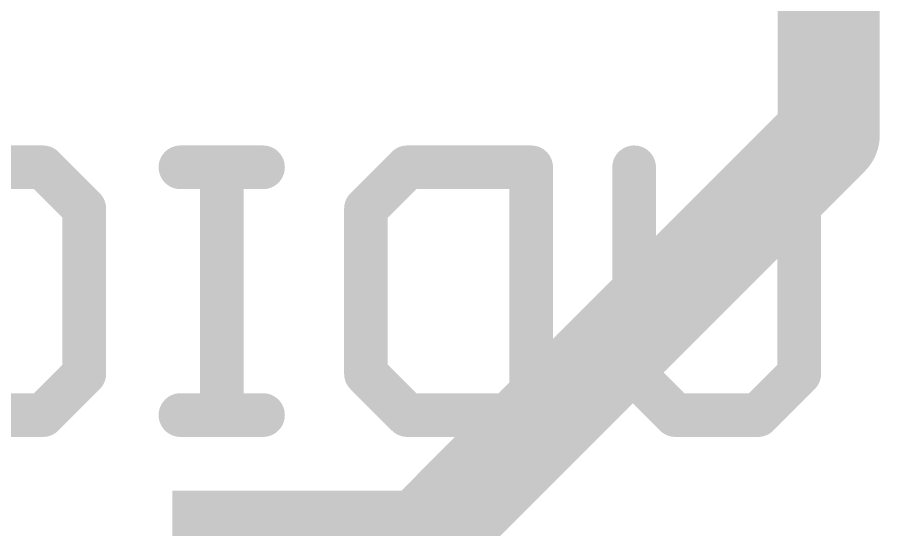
# Model space of a CAD drawing. Extents: x -19.1 to 20.4, y -11.4 to 20.4.
# Drawn here: x 6.578 to 9.588, y 7.931 to 9.719 of the extents above; entities that cross this region are included whole.
import ezdxf

# ---------------------------------------------------------------- set-up
doc = ezdxf.new("R2010")
doc.units = 0
doc.layers.add('1', color=12, linetype='CONTINUOUS')
doc.layers.add('22', color=40, linetype='CONTINUOUS')

# ---------------------------------------------------------------- blocks, each defined once
blk = doc.blocks.new('RECT')
blk.add_solid([(-0.5, -0.5), (0.5, -0.5), (-0.5, 0.5), (0.5, 0.5)])

msp = doc.modelspace()

# ---------------------------------------------------------------- linework, layer by layer
at = {"layer": '1', "const_width": 0.3556}
for points in [[(9.41, 9.3075), (9.41, 10.16)], [(7.62, 7.5175), (9.41, 9.3075)]]:
    msp.add_lwpolyline(points, dxfattribs=at)
at = {"layer": '1', "const_width": 0.1778}
for points in [[(9.4729, 9.2446, 1), (9.3471, 9.3704)], [(9.3211, 9.3075, 1), (9.4989, 9.3075)]]:
    msp.add_lwpolyline(points, format="xyb", dxfattribs=at)
at = {"layer": '22', "const_width": 0.1524}
for points in [[(6.3801, 9.1955), (6.6682, 9.1955)], [(6.6682, 9.1955), (6.8123, 9.0515)], [(7.4359, 9.1955), (7.1478, 9.1955)], [(7.2919, 8.3312), (7.2919, 9.1955)], [(7.7952, 9.0515), (7.9393, 9.1955)], [(7.9393, 9.1955), (8.3715, 9.1955)], [(8.3715, 9.1955), (8.3715, 8.3312)], [(8.7308, 8.4753), (8.7308, 9.1955)], [(9.307, 9.1955), (9.307, 8.4753)], [(6.8123, 9.0515), (6.8123, 8.4753)], [(7.7952, 8.4753), (7.7952, 9.0515)], [(6.8123, 8.4753), (6.6682, 8.3312)], [(7.9393, 8.3312), (7.7952, 8.4753)], [(8.8748, 8.3312), (8.7308, 8.4753)], [(9.307, 8.4753), (9.1629, 8.3312)], [(6.6682, 8.3312), (6.3801, 8.3312)], [(7.4359, 8.3312), (7.1478, 8.3312)], [(8.3715, 8.3312), (7.9393, 8.3312)], [(9.1629, 8.3312), (8.8748, 8.3312)]]:
    msp.add_lwpolyline(points, dxfattribs=at)
at = {"layer": '22', "const_width": 0.0762}
for points in [[(6.6952, 9.2225, 1), (6.6413, 9.1686)], [(6.6682, 9.1574, 1), (6.6682, 9.2336)], [(7.1478, 9.2336, 1), (7.1478, 9.1574)], [(7.33, 9.1955, 1), (7.2538, 9.1955)], [(7.4359, 9.1574, 1), (7.4359, 9.2336)], [(7.9393, 9.2336, 1), (7.9393, 9.1574)], [(7.9662, 9.1686, 1), (7.9124, 9.2225)], [(8.4096, 9.1955, 1), (8.3334, 9.1955)], [(8.3715, 9.1574, 1), (8.3715, 9.2336)], [(8.7689, 9.1955, 1), (8.6927, 9.1955)], [(9.3451, 9.1955, 1), (9.2689, 9.1955)], [(6.8504, 9.0515, 1), (6.7742, 9.0515)], [(7.8333, 9.0515, 1), (7.7571, 9.0515)], [(6.7853, 9.0245, 1), (6.8392, 9.0784)], [(7.7683, 9.0784, 1), (7.8222, 9.0245)], [(6.8392, 8.4483, 1), (6.7853, 8.5022)], [(7.8222, 8.5022, 1), (7.7683, 8.4483)], [(8.7577, 8.5022, 1), (8.7038, 8.4483)], [(9.3339, 8.4483, 1), (9.28, 8.5022)], [(6.7742, 8.4753, 1), (6.8504, 8.4753)], [(7.7571, 8.4753, 1), (7.8333, 8.4753)], [(8.6927, 8.4753, 1), (8.7689, 8.4753)], [(9.2689, 8.4753, 1), (9.3451, 8.4753)], [(6.6682, 8.2931, 1), (6.6682, 8.3693)], [(7.1478, 8.3693, 1), (7.1478, 8.2931)], [(7.4359, 8.2931, 1), (7.4359, 8.3693)], [(7.9393, 8.3693, 1), (7.9393, 8.2931)], [(8.3715, 8.2931, 1), (8.3715, 8.3693)], [(8.8748, 8.3693, 1), (8.8748, 8.2931)], [(9.1629, 8.2931, 1), (9.1629, 8.3693)], [(6.6413, 8.3581, 1), (6.6952, 8.3043)], [(7.2538, 8.3312, 1), (7.33, 8.3312)], [(7.9124, 8.3043, 1), (7.9662, 8.3581)], [(8.3334, 8.3312, 1), (8.4096, 8.3312)], [(8.8479, 8.3043, 1), (8.9018, 8.3581)], [(9.136, 8.3581, 1), (9.1899, 8.3043)]]:
    msp.add_lwpolyline(points, format="xyb", dxfattribs=at)

# ---------------------------------------------------------------- block references
at = {"layer": '1', "xscale": 1.1, "rotation": 270}
msp.add_blockref('RECT', (7.62, 7.5175), dxfattribs=at)

doc.saveas('drawing.dxf')
